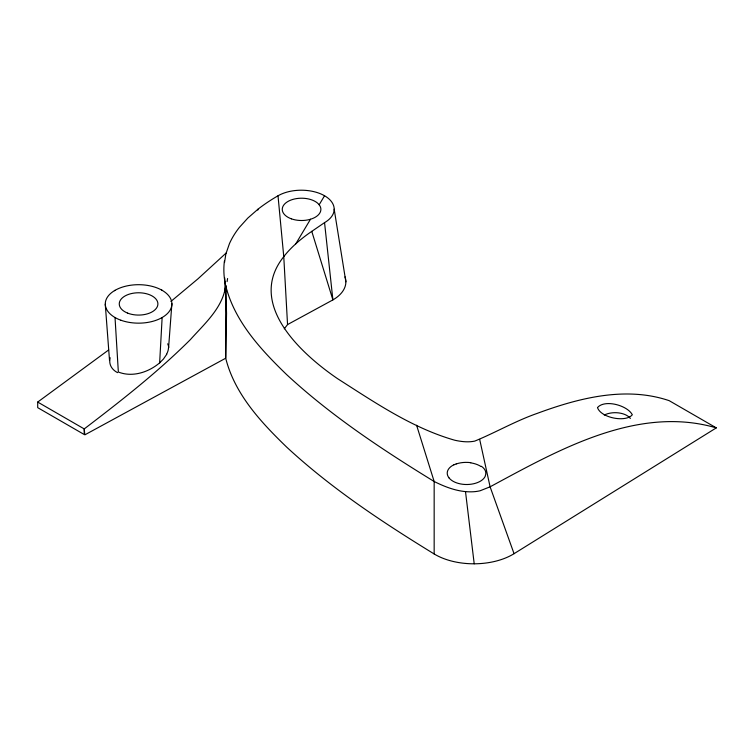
<?xml version="1.0" encoding="UTF-8"?>
<svg xmlns="http://www.w3.org/2000/svg" width="754" height="754" viewBox="0 0 754 754"><rect width="100%" height="100%" fill="white"/><g stroke="black" fill="none" stroke-linecap="round" stroke-linejoin="round"><path stroke-width="1.13" d="M115.023 317.528L118.35 372.024C132.336 377.613 148.613 372.269 159.641 362.853L162.138 317.528M168.585 347.688L171.893 303.598M225.012 282.835L225.097 282.109M224.513 262.533L225.87 253.938L229.442 243.655A168.359 97.2 0 0 1 239.414 227.359L247.812 218.076L258.009 209.169A206.766 119.377 0 0 1 278.038 195.776A32.903 19.001 0 0 1 324.55 195.757A32.903 19.001 0 0 1 324.55 222.628L332.9 299.904L287.547 324.578L284.286 328.819M166.766 354.229L163.401 359.074L159.641 362.853M310.488 219.254L295.794 243.825A169.301 97.747 0 0 0 284.032 256.294M319.168 204.758L324.55 195.757M287.547 324.578L283.768 256.662C246.228 303.617 300.846 353.56 337.547 378.659C374.615 402.306 412.146 428.084 454.879 440.261C461.373 441.665 468.177 442.494 474.747 441.109C495.746 432.476 515.651 420.892 537.216 413.381C578.761 398.027 625.707 385.935 669.184 400.666L716.3 427.876L514.049 553.69A54.806 31.64 0 0 1 434.163 553.964C382.401 522.202 331.364 488.46 286.671 447.103C260.865 422.127 234.673 394.022 225.71 358.216L225.71 285.738A209.32 120.857 0 0 1 224.409 260.997M226.379 252.816L197.953 278.848L170.894 301.44M108.651 349.96L37.7 402.061L37.7 407.65L84.231 434.521L84.231 428.922C120.97 400.883 157.539 372.316 190.338 339.658C204.428 323.843 222.807 307.886 225.71 285.738C234.673 321.543 260.865 349.658 286.671 374.634C331.364 415.991 382.401 449.723 434.163 481.495C446.434 487.621 459.968 492.673 473.908 491.721A25.259 14.58 0 0 0 480.166 490.75L490.1 486.811C557.621 450.458 637.111 404.728 716.3 427.876M295.766 243.815A202.345 116.823 0 0 1 311.788 231.365L324.55 222.628M224.701 291.949L226.643 290.742M114.429 290.676L115.023 290.318M161.629 290.036L162.138 290.318M37.7 402.061L84.231 428.922L84.816 434.86L225.71 358.216L226.539 313.287L225.71 285.738L225.173 291.459L224.701 277.887M167.68 343.824L168.001 344.54A27.502 14.863 -24 0 1 168.67 347.669M514.049 553.69L490.1 486.811L479.676 439.403M416.594 425.247L434.163 481.495L434.163 553.964M311.77 231.355L332.9 299.904A44.279 25.561 0 0 0 345.03 276.878M334.182 209.197L345.869 281.817M465.501 491.617L474.209 563.804M278.009 195.757L283.768 256.662M105.268 304.267L109.528 360.516M481.372 466.283A19.218 10.829 -0.1 0 1 485.717 474.332L485.152 476.434A19.368 11.103 0.3 0 1 465.114 484.483A19.236 11.074 0.3 0 1 449.167 478.055M470.684 462.843A19.538 10.867 2.2 0 1 480.948 466.481M470.741 462.702A18.482 10.613 1.3 0 0 467.951 462.419A19.529 11.263 1.2 0 0 456.236 463.955M453.927 464.879A18.473 10.735 1.3 0 1 456.208 463.927M449.158 478.055A19.302 11.197 1.3 0 1 453.823 464.803M227.095 281.628A105.871 16.729 -64.2 0 1 227.604 278.509M257.896 209.263A13.138 5.674 -64.3 0 1 257.811 210.093M117.539 372.646A29.17 18.247 -16.3 0 1 110.188 357.754M168.491 347.726A27.238 14.449 -27.7 0 1 166.559 354.248M604.265 415.039A16.579 9.566 0 0 1 630.372 418.461M597.488 407.565C600.815 417.886 625.886 422.74 632.323 414.766C627.394 405.303 604.746 399.13 597.488 407.565M127.596 313.099A19.312 11.15 0 0 0 157.831 304.833A19.312 11.15 0 0 0 130.319 293.843A19.312 11.15 0 0 0 127.596 313.099M120.894 320.224A33.317 19.236 0 0 0 171.874 304.616A33.317 19.236 0 0 0 122.968 286.935A33.317 19.236 0 0 0 120.894 320.224M291.393 218.839A19.312 11.15 0 0 0 320.874 209.706A19.312 11.15 0 0 0 292.439 199.537A19.312 11.15 0 0 0 291.393 218.839"/></g></svg>
